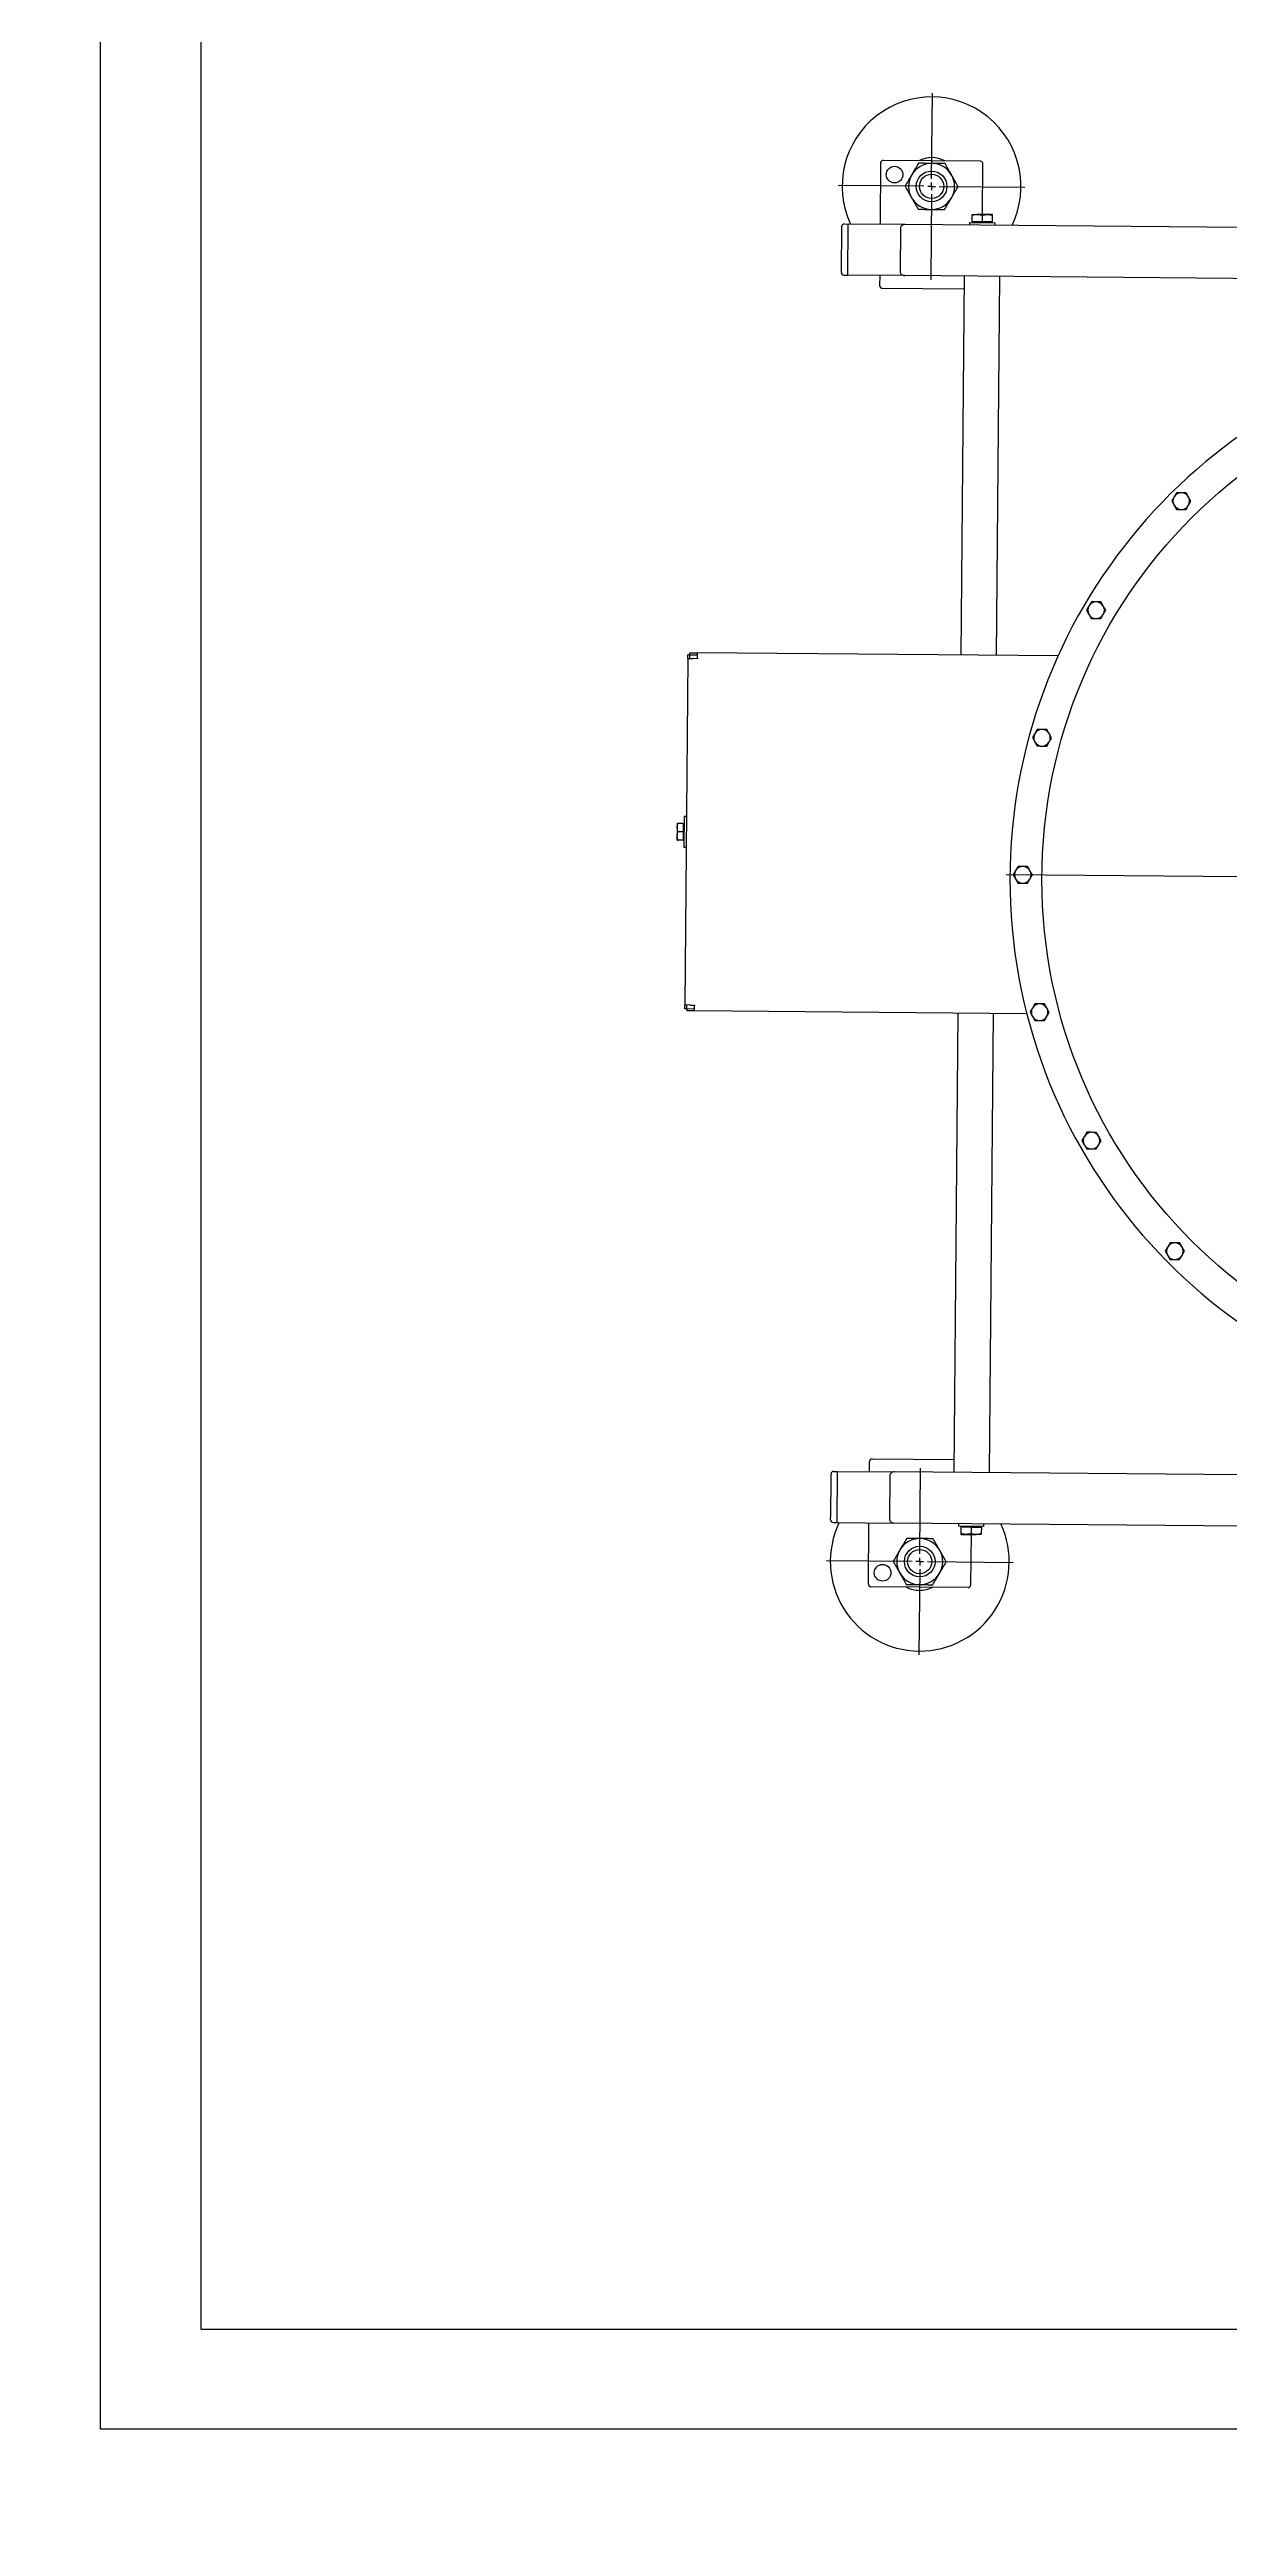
# Model space of a CAD drawing. Header units: inches. Extents: x -955375 to 106222, y -96450 to 64845.
# Drawn here: x 23442 to 24385, y 42076 to 44054 of the extents above; entities that cross this region are included whole.
import ezdxf

# ---------------------------------------------------------------- set-up
doc = ezdxf.new("R2010")
doc.units = ezdxf.units.IN
doc.header["$MEASUREMENT"] = 0
doc.linetypes.add('CONTINUA', pattern=[0])
doc.layers.add('ACHUTECH', color=24, linetype='Continuous', lineweight=18)
for name, color, linetype in [('DIBUJO', 2, 'Continuous'), ('GEOMETRIE', 7, 'Continuous'), ('MITTELKREUZE', 4, 'Continuous'), ('P-ESTRUCTURA NUEVA', 152, 'Continuous')]:
    doc.layers.add(name, color=color, linetype=linetype)
doc.styles.get("Standard").update_dxf_attribs({"font": 'isocp2.shx'})
doc.dimstyles.new('SUPERPEQUEÑA', dxfattribs={"dimtxt": 0.1, "dimasz": 0.05, "dimexe": 0.1, "dimexo": 0.15, "dimgap": 0.05, "dimtad": 1, "dimzin": 0, "dimdsep": 46, "dimtxsty": 'Standard', "dimblk1": 'CRUZZ', "dimblk2": 'CRUZZ', "dimsah": 1, "dimcen": 0.03, "dimse1": 1, "dimse2": 1, "dimclrd": 109, "dimclre": 4, "dimclrt": 173, "dimadec": 0, "dimazin": 0, "dimtfac": 1, "dimtix": 1, "dimtmove": 1, "dimatfit": 3, "dimldrblk": 'CRUZZ', "dimfxl": 1, "dimtolj": 1, "dimtzin": 0, "dimlwd": -1, "dimarcsym": 0})

# ---------------------------------------------------------------- blocks, each defined once
blk = doc.blocks.new('CRUZ')
at = {"layer": 'DIBUJO', "color": 7, "lineweight": -3}
for p, q in [((-0.2, 0), (0.2, 0)), ((0, 0.2), (0, -0.2))]:
    blk.add_line(p, q, dxfattribs=at)
at = {"layer": 'DIBUJO', "color": 7, "lineweight": -3, "const_width": 0.05}
blk.add_lwpolyline([(0, 0, 1), (0, 0, 1)], format="xyb", close=True, dxfattribs=at)
blk = doc.blocks.new('CRUZZ')
at = {"layer": 'DIBUJO', "color": 3, "xscale": 10, "yscale": 10, "zscale": 10}
blk.add_blockref('CRUZ', (0, 0), dxfattribs=at)
blk = doc.blocks.new('*D185')
at = {"layer": 'ACHUTECH', "color": 7, "ltscale": 500, "transparency": 16777216}
blk.add_line((5118.7, 54499.2), (5118.7, 25409.9), dxfattribs=at)
at = {"layer": 'Defpoints', "color": 0, "linetype": 'CONTINUA', "ltscale": 500, "transparency": 16777216}
for p in [(26169.2, 54499.2), (5118.7, 25409.9), (6592.2, 25409.9)]:
    blk.add_point(p, dxfattribs=at)
at = {"layer": 'ACHUTECH', "color": 7, "linetype": 'CONTINUA', "ltscale": 500, "transparency": 16777216, "xscale": 0.05, "yscale": 0.05, "zscale": 0.05}
for p, rotation in [((5118.7, 54499.2), 90), ((5118.7, 25409.9), 270)]:
    blk.add_blockref('CRUZZ', p, dxfattribs=dict(at, rotation=rotation))
at = {"layer": 'ACHUTECH', "color": 7, "linetype": 'CONTINUA', "lineweight": 13, "ltscale": 500, "transparency": 16777216, "insert": (5118.6, 39954.5), "char_height": 0.15, "attachment_point": 5, "rotation": 90}
blk.add_mtext('\\A1;29089.32', dxfattribs=at)
blk = doc.blocks.new('SW_CENTERMARKSYMBOL_1')
at = {"layer": 'MITTELKREUZE', "color": 0, "linetype": 'Continuous'}
for p, q in [((0, 6), (0, 428)), ((-6, 0), (-794.9, 0)), ((0, 0), (-3, 0)), ((0, 0), (0, 3)), ((0, 0), (0, -3)), ((0, 0), (3, 0)), ((6, 0), (428, 0)), ((0, -6), (0, -428))]:
    blk.add_line(p, q, dxfattribs=at)
blk = doc.blocks.new('SW_CENTERMARKSYMBOL_2')
at = {"layer": 'MITTELKREUZE', "color": 0, "linetype": 'Continuous'}
for p, q in [((0, 6), (0, 73)), ((-6, 0), (-73, 0)), ((0, 0), (-3, 0)), ((0, 0), (0, 3)), ((0, 0), (0, -3)), ((0, 0), (3, 0)), ((6, 0), (73, 0)), ((0, -6), (0, -73))]:
    blk.add_line(p, q, dxfattribs=at)
blk = doc.blocks.new('SW_CENTERMARKSYMBOL_4')
at = {"layer": 'MITTELKREUZE', "color": 0, "linetype": 'Continuous'}
for p, q in [((0, 6), (0, 73)), ((-6, 0), (-73, 0)), ((0, 0), (-3, 0)), ((0, 0), (0, 3)), ((0, 0), (0, -3)), ((0, 0), (3, 0)), ((6, 0), (73, 0)), ((0, -6), (0, -73))]:
    blk.add_line(p, q, dxfattribs=at)

msp = doc.modelspace()

# ---------------------------------------------------------------- linework, layer by layer
at = {"layer": 'GEOMETRIE', "linetype": 'Continuous'}
for p, q in [((24106.125, 43963.703), (24105.704, 43914.711)), ((24185.755, 43965.06), (24108.184, 43965.727)), ((24187.432, 43922.583), (24187.779, 43963.001)), ((24077.125, 43914.957), (24080.187, 43914.93)), ((24080.135, 43908.806), (24080.187, 43914.93)), ((24125.685, 43914.539), (24080.187, 43914.93)), ((24607.691, 43910.396), (24125.685, 43914.539)), ((24177.169, 43916.138), (24177.151, 43914.097)), ((24177.169, 43916.138), (24197.582, 43915.963)), ((24179.215, 43916.733), (24179.26, 43921.924)), ((24187.381, 43916.663), (24179.215, 43916.733)), ((24179.266, 43922.653), (24183.349, 43922.618)), ((24179.915, 43916.727), (24179.909, 43916.115)), ((24191.514, 43922.548), (24183.349, 43922.618)), ((24187.381, 43916.663), (24187.425, 43921.853)), ((24195.546, 43916.593), (24187.381, 43916.663)), ((24195.597, 43922.513), (24191.514, 43922.548)), ((24194.842, 43915.986), (24194.847, 43916.599)), ((24195.546, 43916.593), (24195.591, 43921.783)), ((24197.565, 43913.921), (24197.582, 43915.963)), ((24074.786, 43880.271), (24075.031, 43908.85)), ((24075.031, 43908.85), (24075.067, 43912.933)), ((24079.889, 43880.227), (24080.135, 43908.806)), ((24121.92, 43911.509), (24121.622, 43876.807)), ((24074.751, 43876.189), (24074.786, 43880.271)), ((24076.774, 43874.13), (24079.836, 43874.103)), ((24079.836, 43874.103), (24079.889, 43880.227)), ((24125.334, 43873.712), (24079.836, 43874.103)), ((24105.353, 43873.884), (24105.283, 43865.719)), ((24107.307, 43863.66), (24172.63, 43863.098)), ((24416.822, 43871.207), (24125.334, 43873.712)), ((24172.718, 43873.305), (24170.116, 43570.676)), ((24198.695, 43570.43), (24201.296, 43873.059)), ((24342.51, 43700.308), (24340.566, 43697.008)), ((24353.944, 43693.575), (24352.057, 43696.909)), ((24338.622, 43693.707), (24340.509, 43690.373)), ((24350.056, 43686.974), (24352, 43690.275)), ((24270.554, 43606.56), (24272.441, 43603.226)), ((24274.441, 43613.161), (24272.498, 43609.86)), ((24281.988, 43599.826), (24283.932, 43603.127)), ((24285.875, 43606.428), (24283.989, 43609.761)), ((23952.163, 43567.865), (23949.785, 43291.263)), ((23952.163, 43567.865), (23952.189, 43570.927)), ((23952.163, 43567.865), (23956.245, 43567.83)), ((23953.72, 43570.914), (23952.189, 43570.927)), ((23953.694, 43567.852), (23953.72, 43570.914)), ((23953.812, 43571.004), (23953.825, 43572.535)), ((23953.812, 43571.004), (23959.936, 43570.951)), ((23953.825, 43572.535), (23959.949, 43572.482)), ((23959.909, 43567.798), (23956.245, 43567.83)), ((23959.914, 43568.4), (23959.909, 43567.798)), ((23959.914, 43568.4), (23959.949, 43572.482)), ((24247.829, 43570.008), (23959.949, 43572.482)), ((24227.36, 43504.764), (24229.247, 43501.43)), ((24231.247, 43511.366), (24229.304, 43508.065)), ((24238.794, 43498.031), (24240.738, 43501.332)), ((24242.681, 43504.632), (24240.795, 43507.966)), ((23949.038, 43441.829), (23948.827, 43417.333)), ((23951.079, 43441.812), (23949.038, 43441.829)), ((23943.466, 43422.993), (23943.494, 43426.311)), ((23943.552, 43432.945), (23943.494, 43426.311)), ((23944.059, 43422.988), (23943.494, 43426.311)), ((23943.58, 43436.262), (23943.552, 43432.945)), ((23944.116, 43429.623), (23943.552, 43432.945)), ((23948.263, 43422.952), (23944.059, 43422.988)), ((23948.32, 43429.586), (23944.116, 43429.623)), ((23948.377, 43436.221), (23944.173, 43436.257)), ((23948.32, 43429.586), (23948.263, 43422.952)), ((23948.269, 43423.651), (23948.882, 43423.646)), ((23948.377, 43436.221), (23948.32, 43429.586)), ((23948.984, 43435.516), (23948.371, 43435.522)), ((23948.827, 43417.333), (23950.869, 43417.316)), ((24215.872, 43401.859), (24213.928, 43398.559)), ((24211.985, 43395.258), (24213.871, 43391.924)), ((24223.419, 43388.525), (24225.362, 43391.826)), ((24227.306, 43395.126), (24225.419, 43398.46)), ((23949.759, 43288.201), (23949.785, 43291.263)), ((23951.29, 43288.187), (23949.759, 43288.201)), ((23953.868, 43291.228), (23949.785, 43291.263)), ((23951.29, 43288.187), (23951.316, 43291.249)), ((23951.38, 43288.095), (23951.367, 43286.564)), ((23957.491, 43286.512), (23951.367, 43286.564)), ((23957.504, 43288.043), (23951.38, 43288.095)), ((23953.868, 43291.228), (23957.532, 43291.196)), ((23957.491, 43286.512), (23957.526, 43290.594)), ((24222.908, 43284.23), (23957.491, 43286.512)), ((23957.532, 43291.196), (23957.526, 43290.594)), ((24167.658, 43284.705), (24164.506, 42917.956)), ((24193.085, 42917.711), (24196.237, 43284.46)), ((24225.475, 43285.504), (24227.362, 43282.17)), ((24229.363, 43292.105), (24227.419, 43288.804)), ((24236.909, 43278.77), (24238.853, 43282.071)), ((24240.797, 43285.372), (24238.91, 43288.706)), ((24266.913, 43182.981), (24268.8, 43179.647)), ((24270.8, 43189.582), (24268.857, 43186.282)), ((24282.234, 43182.849), (24280.348, 43186.183)), ((24278.347, 43176.248), (24280.291, 43179.548)), ((24333.473, 43094.676), (24335.36, 43091.342)), ((24337.361, 43101.278), (24335.417, 43097.977)), ((24344.907, 43087.943), (24346.851, 43091.244)), ((24348.795, 43094.544), (24346.908, 43097.878)), ((24097.142, 42918.535), (24097.212, 42926.701)), ((24099.271, 42928.725), (24164.594, 42928.163)), ((24066.223, 42884.096), (24066.469, 42912.675)), ((24066.469, 42912.675), (24066.504, 42916.757)), ((24068.563, 42918.781), (24071.625, 42918.755)), ((24071.326, 42884.052), (24071.572, 42912.631)), ((24071.572, 42912.631), (24071.625, 42918.755)), ((24071.625, 42918.755), (24117.122, 42918.364)), ((24113.357, 42915.334), (24113.059, 42880.631)), ((24635.036, 42913.912), (24117.122, 42918.364)), ((24066.188, 42880.013), (24066.223, 42884.096)), ((24068.212, 42877.954), (24071.274, 42877.928)), ((24071.274, 42877.928), (24071.326, 42884.052)), ((24071.274, 42877.928), (24116.771, 42877.537)), ((24096.369, 42828.716), (24096.791, 42877.709)), ((24642.85, 42873.015), (24116.771, 42877.537)), ((24168.238, 42877.094), (24168.22, 42875.053)), ((24188.634, 42874.878), (24168.22, 42875.053)), ((24170.205, 42868.503), (24174.288, 42868.468)), ((24170.256, 42874.423), (24170.212, 42869.233)), ((24170.256, 42874.423), (24178.422, 42874.353)), ((24170.961, 42875.03), (24170.955, 42874.417)), ((24174.288, 42868.468), (24182.453, 42868.398)), ((24178.371, 42868.433), (24178.023, 42828.014)), ((24178.422, 42874.353), (24178.377, 42869.162)), ((24178.422, 42874.353), (24186.587, 42874.283)), ((24186.536, 42868.363), (24182.453, 42868.398)), ((24185.888, 42874.289), (24185.893, 42874.901)), ((24186.587, 42874.283), (24186.542, 42869.092)), ((24188.634, 42874.878), (24188.651, 42876.919)), ((24175.964, 42825.991), (24098.393, 42826.657))]:
    msp.add_line(p, q, dxfattribs=at)
for centre, radius in [((24117.274, 43954.421), 6.635), ((24146.794, 43944.98), 12.249), ((24146.794, 43944.98), 9.697), ((24643.224, 43391.551), 408.284), ((24137.354, 42846.737), 12.249), ((24137.354, 42846.737), 9.697), ((24107.676, 42837.806), 6.635)]:
    msp.add_circle(centre, radius, dxfattribs=at)
for centre, radius, start, end in [((24146.794, 43944.98), 71.45, 334.13059, 204.884457), ((24108.167, 43963.686), 2.041, 89.507524, 179.507524), ((24146.794, 43944.98), 18.373, 149.507524, 209.507524), ((24146.794, 43944.98), 18.373, 89.507524, 149.507524), ((24146.794, 43944.98), 22.966, 62.241479, 116.773568), ((24146.794, 43944.98), 18.373, 29.507524, 89.507524), ((24146.794, 43944.98), 18.373, 329.507524, 29.507524), ((24185.738, 43963.019), 2.041, 359.507524, 89.507524), ((24146.794, 43944.98), 18.373, 209.507524, 269.507524), ((24146.794, 43944.98), 18.373, 269.507524, 329.507524), ((24077.108, 43912.915), 2.041, 89.507524, 179.507524), ((24076.792, 43876.171), 2.041, 179.507524, 269.507524), ((24107.324, 43865.701), 2.041, 179.507524, 269.507524), ((24643.224, 43391.551), 433.801, 106.631134, 268.968261), ((24346.283, 43693.641), 6.635, 149.507524, 209.507524), ((24346.283, 43693.641), 6.635, 89.507524, 149.507524), ((24346.283, 43693.641), 6.635, 29.507524, 89.507524), ((24346.283, 43693.641), 6.635, 329.507524, 29.507524), ((24346.283, 43693.641), 6.635, 209.507524, 269.507524), ((24346.283, 43693.641), 6.635, 269.507524, 329.507524), ((24278.215, 43606.494), 6.635, 149.507524, 209.507524), ((24278.215, 43606.494), 6.635, 209.507524, 269.507524), ((24278.215, 43606.494), 6.635, 89.507524, 149.507524), ((24278.215, 43606.494), 6.635, 269.507524, 329.507524), ((24278.215, 43606.494), 6.635, 29.507524, 89.507524), ((24278.215, 43606.494), 6.635, 329.507524, 29.507524), ((24235.021, 43504.698), 6.635, 149.507524, 209.507524), ((24235.021, 43504.698), 6.635, 209.507524, 269.507524), ((24235.021, 43504.698), 6.635, 89.507524, 149.507524), ((24235.021, 43504.698), 6.635, 269.507524, 329.507524), ((24235.021, 43504.698), 6.635, 29.507524, 89.507524), ((24235.021, 43504.698), 6.635, 329.507524, 29.507524), ((24219.645, 43395.192), 6.635, 89.507524, 149.507524), ((24219.645, 43395.192), 6.635, 29.507524, 89.507524), ((24219.645, 43395.192), 6.635, 149.507524, 209.507524), ((24219.645, 43395.192), 6.635, 209.507524, 269.507524), ((24219.645, 43395.192), 6.635, 269.507524, 329.507524), ((24219.645, 43395.192), 6.635, 329.507524, 29.507524), ((24233.136, 43285.438), 6.635, 149.507524, 209.507524), ((24233.136, 43285.438), 6.635, 209.507524, 269.507524), ((24233.136, 43285.438), 6.635, 89.507524, 149.507524), ((24233.136, 43285.438), 6.635, 269.507524, 329.507524), ((24233.136, 43285.438), 6.635, 29.507524, 89.507524), ((24233.136, 43285.438), 6.635, 329.507524, 29.507524), ((24274.574, 43182.915), 6.635, 149.507524, 209.507524), ((24274.574, 43182.915), 6.635, 89.507524, 149.507524), ((24274.574, 43182.915), 6.635, 29.507524, 89.507524), ((24274.574, 43182.915), 6.635, 329.507524, 29.507524), ((24274.574, 43182.915), 6.635, 209.507524, 269.507524), ((24274.574, 43182.915), 6.635, 269.507524, 329.507524), ((24341.134, 43094.61), 6.635, 149.507524, 209.507524), ((24341.134, 43094.61), 6.635, 209.507524, 269.507524), ((24341.134, 43094.61), 6.635, 89.507524, 149.507524), ((24341.134, 43094.61), 6.635, 269.507524, 329.507524), ((24341.134, 43094.61), 6.635, 29.507524, 89.507524), ((24341.134, 43094.61), 6.635, 329.507524, 29.507524), ((24099.253, 42926.683), 2.041, 89.507524, 179.507524), ((24068.545, 42916.74), 2.041, 89.507524, 179.507524), ((24137.354, 42846.737), 71.45, 154.13059, 269.507524), ((24068.229, 42879.996), 2.041, 179.507524, 269.507524), ((24137.354, 42846.737), 71.45, 269.507524, 24.884457), ((24137.354, 42846.737), 18.373, 149.507524, 209.507524), ((24137.354, 42846.737), 18.373, 89.507524, 149.507524), ((24137.354, 42846.737), 18.373, 29.507524, 89.507524), ((24137.354, 42846.737), 18.373, 329.507524, 29.507524), ((24098.411, 42828.699), 2.041, 179.507524, 269.507524), ((24137.354, 42846.737), 18.373, 209.507524, 269.507524), ((24137.354, 42846.737), 22.966, 242.241479, 269.507524), ((24137.354, 42846.737), 22.966, 269.507524, 296.773568), ((24137.354, 42846.737), 18.373, 269.507524, 329.507524), ((24175.982, 42828.032), 2.041, 269.507524, 359.507524)]:
    msp.add_arc(centre, radius, start, end, dxfattribs=at)
for centre, start_param, end_param in [((24125.658, 43911.477), 4.71238898, 6.28318531), ((24125.36, 43876.774), 0, 1.57079633), ((24117.096, 42915.302), 4.71238898, 6.28318531), ((24116.797, 42880.599), 0, 1.57079633)]:
    msp.add_ellipse(centre, major_axis=(-3.738, 0.032), ratio=0.81915204, start_param=start_param, end_param=end_param, dxfattribs=at)
for points, knots in [([(24130.963, 43954.303), (24130.835, 43954.086), (24129.869, 43952.446), (24128.047, 43949.352), (24126.407, 43946.568), (24125.58, 43945.163)], [0, 0, 0, 0, 0.07010709, 0.53079324, 1, 1, 1, 1]), ([(24136.345, 43963.443), (24135.471, 43961.959), (24133.707, 43958.963), (24131.883, 43955.866), (24130.963, 43954.303)], [0, 0, 0, 0, 0.49545796, 1, 1, 1, 1]), ([(24146.952, 43963.352), (24145.989, 43963.361), (24143.719, 43963.38), (24140.159, 43963.411), (24137.621, 43963.433), (24136.345, 43963.443)], [0, 0, 0, 0, 0.26840654, 0.6323729, 1, 1, 1, 1]), ([(24157.559, 43963.261), (24156.669, 43963.269), (24154.5, 43963.287), (24150.96, 43963.318), (24148.293, 43963.341), (24146.952, 43963.352)], [0, 0, 0, 0, 0.25724326, 0.62637989, 1, 1, 1, 1]), ([(24162.784, 43954.03), (24162.66, 43954.248), (24161.722, 43955.906), (24159.954, 43959.03), (24158.362, 43961.842), (24157.559, 43963.261)], [0, 0, 0, 0, 0.07010709, 0.53079324, 1, 1, 1, 1]), ([(24168.009, 43944.798), (24167.16, 43946.297), (24165.447, 43949.323), (24163.677, 43952.451), (24162.784, 43954.03)], [0, 0, 0, 0, 0.49545796, 1, 1, 1, 1]), ([(24125.58, 43945.163), (24126.429, 43943.663), (24128.141, 43940.637), (24129.911, 43937.509), (24130.805, 43935.931)], [0, 0, 0, 0, 0.49545796, 1, 1, 1, 1]), ([(24130.805, 43935.931), (24130.928, 43935.712), (24131.866, 43934.055), (24133.635, 43930.931), (24135.226, 43928.118), (24136.029, 43926.699)], [0, 0, 0, 0, 0.07010709, 0.53079324, 1, 1, 1, 1]), ([(24157.243, 43926.517), (24158.118, 43928.001), (24159.882, 43930.998), (24161.706, 43934.095), (24162.626, 43935.657)], [0, 0, 0, 0, 0.49545796, 1, 1, 1, 1]), ([(24162.626, 43935.657), (24162.754, 43935.874), (24163.72, 43937.515), (24165.541, 43940.608), (24167.181, 43943.393), (24168.009, 43944.798)], [0, 0, 0, 0, 0.07010709, 0.53079324, 1, 1, 1, 1]), ([(24136.029, 43926.699), (24137.293, 43926.688), (24139.831, 43926.667), (24143.391, 43926.636), (24145.673, 43926.616), (24146.636, 43926.608)], [0, 0, 0, 0, 0.36425233, 0.73159311, 1, 1, 1, 1]), ([(24146.636, 43926.608), (24147.96, 43926.597), (24150.627, 43926.574), (24154.167, 43926.543), (24156.353, 43926.525), (24157.243, 43926.517)], [0, 0, 0, 0, 0.3688687, 0.74275719, 1, 1, 1, 1]), ([(24179.266, 43922.653), (24179.266, 43922.642), (24179.266, 43922.602), (24179.262, 43922.21), (24179.26, 43921.924)], [0, 0, 0, 0, 0.268633605, 1, 1, 1, 1]), ([(24179.26, 43921.924), (24179.925, 43922.122), (24181.267, 43922.522), (24182.651, 43922.586), (24183.349, 43922.618)], [0, 0, 0, 0, 0.49545796, 1, 1, 1, 1]), ([(24183.349, 43922.618), (24183.446, 43922.616), (24184.179, 43922.603), (24185.559, 43922.432), (24186.799, 43922.048), (24187.425, 43921.853)], [0, 0, 0, 0, 0.07008577, 0.53078223, 1, 1, 1, 1]), ([(24187.425, 43921.853), (24188.09, 43922.052), (24189.432, 43922.452), (24190.816, 43922.515), (24191.514, 43922.548)], [0, 0, 0, 0, 0.49545796, 1, 1, 1, 1]), ([(24191.514, 43922.548), (24191.611, 43922.546), (24192.344, 43922.533), (24193.724, 43922.362), (24194.965, 43921.977), (24195.591, 43921.783)], [0, 0, 0, 0, 0.07008577, 0.53078223, 1, 1, 1, 1]), ([(24195.591, 43921.783), (24195.593, 43922.07), (24195.597, 43922.461), (24195.597, 43922.502), (24195.597, 43922.513)], [0, 0, 0, 0, 0.73136639, 1, 1, 1, 1]), ([(24340.566, 43697.008), (24340.52, 43696.929), (24339.864, 43695.815), (24339.221, 43694.723), (24338.622, 43693.707)], [0, 0, 0, 0, 0.070214766, 1, 1, 1, 1]), ([(24346.34, 43700.275), (24345.377, 43700.284), (24344.08, 43700.295), (24342.831, 43700.306), (24342.51, 43700.308)], [0, 0, 0, 0, 0.74244865, 1, 1, 1, 1]), ([(24350.171, 43700.243), (24349.247, 43700.25), (24347.985, 43700.261), (24346.688, 43700.272), (24346.34, 43700.275)], [0, 0, 0, 0, 0.73136639, 1, 1, 1, 1]), ([(24352.057, 43696.909), (24352.012, 43696.988), (24351.375, 43698.114), (24350.751, 43699.217), (24350.171, 43700.243)], [0, 0, 0, 0, 0.07021477, 1, 1, 1, 1]), ([(24340.509, 43690.373), (24340.554, 43690.294), (24341.191, 43689.169), (24341.815, 43688.065), (24342.396, 43687.04)], [0, 0, 0, 0, 0.07021477, 1, 1, 1, 1]), ([(24342.396, 43687.04), (24342.717, 43687.037), (24343.966, 43687.026), (24345.263, 43687.015), (24346.226, 43687.007)], [0, 0, 0, 0, 0.25755135, 1, 1, 1, 1]), ([(24346.226, 43687.007), (24346.574, 43687.004), (24347.871, 43686.993), (24349.133, 43686.982), (24350.056, 43686.974)], [0, 0, 0, 0, 0.26863361, 1, 1, 1, 1]), ([(24352, 43690.275), (24352.046, 43690.353), (24352.703, 43691.467), (24353.346, 43692.56), (24353.944, 43693.575)], [0, 0, 0, 0, 0.070214766, 1, 1, 1, 1]), ([(24272.498, 43609.86), (24272.451, 43609.782), (24271.795, 43608.667), (24271.152, 43607.575), (24270.554, 43606.56)], [0, 0, 0, 0, 0.070214766, 1, 1, 1, 1]), ([(24272.441, 43603.226), (24272.485, 43603.147), (24273.122, 43602.021), (24273.747, 43600.918), (24274.327, 43599.892)], [0, 0, 0, 0, 0.07021477, 1, 1, 1, 1]), ([(24274.327, 43599.892), (24274.649, 43599.889), (24275.897, 43599.879), (24277.194, 43599.868), (24278.158, 43599.859)], [0, 0, 0, 0, 0.25755135, 1, 1, 1, 1]), ([(24278.272, 43613.128), (24277.309, 43613.136), (24276.011, 43613.147), (24274.763, 43613.158), (24274.441, 43613.161)], [0, 0, 0, 0, 0.74244865, 1, 1, 1, 1]), ([(24278.158, 43599.859), (24278.506, 43599.856), (24279.802, 43599.845), (24281.065, 43599.834), (24281.988, 43599.826)], [0, 0, 0, 0, 0.26863361, 1, 1, 1, 1]), ([(24282.102, 43613.095), (24281.179, 43613.103), (24279.916, 43613.114), (24278.62, 43613.125), (24278.272, 43613.128)], [0, 0, 0, 0, 0.73136639, 1, 1, 1, 1]), ([(24283.989, 43609.761), (24283.944, 43609.841), (24283.307, 43610.966), (24282.682, 43612.069), (24282.102, 43613.095)], [0, 0, 0, 0, 0.07021477, 1, 1, 1, 1]), ([(24283.932, 43603.127), (24283.978, 43603.205), (24284.634, 43604.32), (24285.277, 43605.412), (24285.875, 43606.428)], [0, 0, 0, 0, 0.070214766, 1, 1, 1, 1]), ([(24229.304, 43508.065), (24229.258, 43507.987), (24228.601, 43506.872), (24227.958, 43505.78), (24227.36, 43504.764)], [0, 0, 0, 0, 0.070214766, 1, 1, 1, 1]), ([(24229.247, 43501.43), (24229.291, 43501.351), (24229.929, 43500.226), (24230.553, 43499.123), (24231.133, 43498.097)], [0, 0, 0, 0, 0.07021477, 1, 1, 1, 1]), ([(24235.078, 43511.333), (24234.115, 43511.341), (24232.818, 43511.352), (24231.569, 43511.363), (24231.247, 43511.366)], [0, 0, 0, 0, 0.74244865, 1, 1, 1, 1]), ([(24238.908, 43511.3), (24237.985, 43511.308), (24236.723, 43511.319), (24235.426, 43511.33), (24235.078, 43511.333)], [0, 0, 0, 0, 0.73136639, 1, 1, 1, 1]), ([(24240.795, 43507.966), (24240.75, 43508.045), (24240.113, 43509.171), (24239.489, 43510.274), (24238.908, 43511.3)], [0, 0, 0, 0, 0.07021477, 1, 1, 1, 1]), ([(24240.738, 43501.332), (24240.784, 43501.41), (24241.44, 43502.525), (24242.083, 43503.617), (24242.681, 43504.632)], [0, 0, 0, 0, 0.070214766, 1, 1, 1, 1]), ([(24231.133, 43498.097), (24231.455, 43498.094), (24232.703, 43498.083), (24234.001, 43498.072), (24234.964, 43498.064)], [0, 0, 0, 0, 0.25755135, 1, 1, 1, 1]), ([(24234.964, 43498.064), (24235.312, 43498.061), (24236.609, 43498.05), (24237.871, 43498.039), (24238.794, 43498.031)], [0, 0, 0, 0, 0.26863361, 1, 1, 1, 1]), ([(23943.466, 43422.993), (23943.475, 43422.993), (23943.508, 43422.993), (23943.826, 43422.99), (23944.059, 43422.988)], [0, 0, 0, 0, 0.26863361, 1, 1, 1, 1]), ([(23943.494, 43426.311), (23943.496, 43426.389), (23943.514, 43427.509), (23943.826, 43428.604), (23944.116, 43429.623)], [0, 0, 0, 0, 0.07021477, 1, 1, 1, 1]), ([(23943.552, 43432.945), (23943.553, 43433.024), (23943.571, 43434.144), (23943.883, 43435.239), (23944.173, 43436.257)], [0, 0, 0, 0, 0.070214766, 1, 1, 1, 1]), ([(23944.173, 43436.257), (23943.94, 43436.259), (23943.622, 43436.262), (23943.589, 43436.262), (23943.58, 43436.262)], [0, 0, 0, 0, 0.73136639, 1, 1, 1, 1]), ([(24219.702, 43401.826), (24218.739, 43401.835), (24217.442, 43401.846), (24216.194, 43401.857), (24215.872, 43401.859)], [0, 0, 0, 0, 0.74244865, 1, 1, 1, 1]), ([(24223.533, 43401.794), (24222.609, 43401.801), (24221.347, 43401.812), (24220.051, 43401.823), (24219.702, 43401.826)], [0, 0, 0, 0, 0.73136639, 1, 1, 1, 1]), ([(24225.419, 43398.46), (24225.375, 43398.539), (24224.738, 43399.665), (24224.113, 43400.768), (24223.533, 43401.794)], [0, 0, 0, 0, 0.07021477, 1, 1, 1, 1]), ([(24213.928, 43398.559), (24213.882, 43398.48), (24213.226, 43397.366), (24212.583, 43396.274), (24211.985, 43395.258)], [0, 0, 0, 0, 0.070214766, 1, 1, 1, 1]), ([(24213.871, 43391.924), (24213.916, 43391.845), (24214.553, 43390.72), (24215.177, 43389.616), (24215.758, 43388.591)], [0, 0, 0, 0, 0.07021477, 1, 1, 1, 1]), ([(24215.758, 43388.591), (24216.08, 43388.588), (24217.328, 43388.577), (24218.625, 43388.566), (24219.588, 43388.558)], [0, 0, 0, 0, 0.25755135, 1, 1, 1, 1]), ([(24219.588, 43388.558), (24219.937, 43388.555), (24221.233, 43388.544), (24222.495, 43388.533), (24223.419, 43388.525)], [0, 0, 0, 0, 0.26863361, 1, 1, 1, 1]), ([(24225.362, 43391.826), (24225.408, 43391.904), (24226.065, 43393.018), (24226.708, 43394.111), (24227.306, 43395.126)], [0, 0, 0, 0, 0.070214766, 1, 1, 1, 1]), ([(24227.419, 43288.804), (24227.373, 43288.726), (24226.717, 43287.611), (24226.073, 43286.519), (24225.475, 43285.504)], [0, 0, 0, 0, 0.070214766, 1, 1, 1, 1]), ([(24227.362, 43282.17), (24227.407, 43282.091), (24228.044, 43280.965), (24228.668, 43279.862), (24229.249, 43278.836)], [0, 0, 0, 0, 0.07021477, 1, 1, 1, 1]), ([(24233.193, 43292.072), (24232.23, 43292.08), (24230.933, 43292.092), (24229.684, 43292.102), (24229.363, 43292.105)], [0, 0, 0, 0, 0.74244865, 1, 1, 1, 1]), ([(24237.023, 43292.039), (24236.1, 43292.047), (24234.838, 43292.058), (24233.541, 43292.069), (24233.193, 43292.072)], [0, 0, 0, 0, 0.73136639, 1, 1, 1, 1]), ([(24238.91, 43288.706), (24238.865, 43288.785), (24238.228, 43289.91), (24237.604, 43291.014), (24237.023, 43292.039)], [0, 0, 0, 0, 0.07021477, 1, 1, 1, 1]), ([(24238.853, 43282.071), (24238.899, 43282.149), (24239.556, 43283.264), (24240.199, 43284.356), (24240.797, 43285.372)], [0, 0, 0, 0, 0.070214766, 1, 1, 1, 1]), ([(24229.249, 43278.836), (24229.57, 43278.834), (24230.819, 43278.823), (24232.116, 43278.812), (24233.079, 43278.803)], [0, 0, 0, 0, 0.25755135, 1, 1, 1, 1]), ([(24233.079, 43278.803), (24233.427, 43278.8), (24234.724, 43278.789), (24235.986, 43278.778), (24236.909, 43278.77)], [0, 0, 0, 0, 0.26863361, 1, 1, 1, 1]), ([(24268.857, 43186.282), (24268.811, 43186.203), (24268.154, 43185.089), (24267.511, 43183.996), (24266.913, 43182.981)], [0, 0, 0, 0, 0.070214766, 1, 1, 1, 1]), ([(24274.631, 43189.549), (24273.668, 43189.558), (24272.37, 43189.569), (24271.122, 43189.579), (24270.8, 43189.582)], [0, 0, 0, 0, 0.74244865, 1, 1, 1, 1]), ([(24278.461, 43189.516), (24277.538, 43189.524), (24276.275, 43189.535), (24274.979, 43189.546), (24274.631, 43189.549)], [0, 0, 0, 0, 0.73136639, 1, 1, 1, 1]), ([(24280.348, 43186.183), (24280.303, 43186.262), (24279.666, 43187.388), (24279.042, 43188.491), (24278.461, 43189.516)], [0, 0, 0, 0, 0.07021477, 1, 1, 1, 1]), ([(24280.291, 43179.548), (24280.337, 43179.627), (24280.993, 43180.741), (24281.636, 43181.834), (24282.234, 43182.849)], [0, 0, 0, 0, 0.070214766, 1, 1, 1, 1]), ([(24268.8, 43179.647), (24268.844, 43179.568), (24269.481, 43178.442), (24270.106, 43177.339), (24270.686, 43176.313)], [0, 0, 0, 0, 0.07021477, 1, 1, 1, 1]), ([(24270.686, 43176.313), (24271.008, 43176.311), (24272.256, 43176.3), (24273.554, 43176.289), (24274.517, 43176.281)], [0, 0, 0, 0, 0.25755135, 1, 1, 1, 1]), ([(24274.517, 43176.281), (24274.865, 43176.278), (24276.161, 43176.266), (24277.424, 43176.256), (24278.347, 43176.248)], [0, 0, 0, 0, 0.26863361, 1, 1, 1, 1]), ([(24335.417, 43097.977), (24335.371, 43097.899), (24334.715, 43096.784), (24334.072, 43095.692), (24333.473, 43094.676)], [0, 0, 0, 0, 0.070214766, 1, 1, 1, 1]), ([(24335.36, 43091.342), (24335.405, 43091.263), (24336.042, 43090.138), (24336.666, 43089.035), (24337.247, 43088.009)], [0, 0, 0, 0, 0.07021477, 1, 1, 1, 1]), ([(24337.247, 43088.009), (24337.568, 43088.006), (24338.817, 43087.995), (24340.114, 43087.984), (24341.077, 43087.976)], [0, 0, 0, 0, 0.25755135, 1, 1, 1, 1]), ([(24341.191, 43101.245), (24340.228, 43101.253), (24338.931, 43101.264), (24337.682, 43101.275), (24337.361, 43101.278)], [0, 0, 0, 0, 0.74244865, 1, 1, 1, 1]), ([(24341.077, 43087.976), (24341.425, 43087.973), (24342.722, 43087.962), (24343.984, 43087.951), (24344.907, 43087.943)], [0, 0, 0, 0, 0.26863361, 1, 1, 1, 1]), ([(24345.022, 43101.212), (24344.098, 43101.22), (24342.836, 43101.231), (24341.539, 43101.242), (24341.191, 43101.245)], [0, 0, 0, 0, 0.73136639, 1, 1, 1, 1]), ([(24346.908, 43097.878), (24346.863, 43097.957), (24346.226, 43099.083), (24345.602, 43100.186), (24345.022, 43101.212)], [0, 0, 0, 0, 0.07021477, 1, 1, 1, 1]), ([(24346.851, 43091.244), (24346.897, 43091.322), (24347.554, 43092.437), (24348.197, 43093.529), (24348.795, 43094.544)], [0, 0, 0, 0, 0.070214766, 1, 1, 1, 1]), ([(24126.905, 42865.201), (24126.031, 42863.716), (24124.267, 42860.72), (24122.443, 42857.623), (24121.523, 42856.06)], [0, 0, 0, 0, 0.49545796, 1, 1, 1, 1]), ([(24137.512, 42865.11), (24136.549, 42865.118), (24134.279, 42865.137), (24130.719, 42865.168), (24128.181, 42865.19), (24126.905, 42865.201)], [0, 0, 0, 0, 0.26840654, 0.6323729, 1, 1, 1, 1]), ([(24170.212, 42869.233), (24170.209, 42868.946), (24170.206, 42868.554), (24170.205, 42868.514), (24170.205, 42868.503)], [0, 0, 0, 0, 0.73136639, 1, 1, 1, 1]), ([(24174.288, 42868.468), (24174.191, 42868.47), (24173.458, 42868.483), (24172.078, 42868.654), (24170.837, 42869.039), (24170.212, 42869.233)], [0, 0, 0, 0, 0.07008577, 0.53078223, 1, 1, 1, 1]), ([(24178.377, 42869.162), (24177.712, 42868.964), (24176.37, 42868.564), (24174.986, 42868.5), (24174.288, 42868.468)], [0, 0, 0, 0, 0.49545796, 1, 1, 1, 1]), ([(24182.453, 42868.398), (24182.357, 42868.4), (24181.624, 42868.413), (24180.243, 42868.584), (24179.003, 42868.968), (24178.377, 42869.162)], [0, 0, 0, 0, 0.07008577, 0.53078223, 1, 1, 1, 1]), ([(24186.542, 42869.092), (24185.877, 42868.894), (24184.536, 42868.494), (24183.152, 42868.43), (24182.453, 42868.398)], [0, 0, 0, 0, 0.49545796, 1, 1, 1, 1]), ([(24186.536, 42868.363), (24186.536, 42868.374), (24186.536, 42868.414), (24186.54, 42868.806), (24186.542, 42869.092)], [0, 0, 0, 0, 0.268633605, 1, 1, 1, 1]), ([(24121.523, 42856.06), (24121.395, 42855.844), (24120.429, 42854.203), (24118.607, 42851.109), (24116.967, 42848.325), (24116.14, 42846.92)], [0, 0, 0, 0, 0.07010709, 0.53079324, 1, 1, 1, 1]), ([(24116.14, 42846.92), (24116.989, 42845.421), (24118.701, 42842.395), (24120.471, 42839.266), (24121.365, 42837.688)], [0, 0, 0, 0, 0.49545796, 1, 1, 1, 1]), ([(24148.119, 42865.018), (24147.229, 42865.026), (24145.06, 42865.045), (24141.52, 42865.075), (24138.853, 42865.098), (24137.512, 42865.11)], [0, 0, 0, 0, 0.25724326, 0.62637989, 1, 1, 1, 1]), ([(24153.344, 42855.787), (24153.22, 42856.006), (24152.282, 42857.663), (24150.514, 42860.787), (24148.922, 42863.599), (24148.119, 42865.018)], [0, 0, 0, 0, 0.07010709, 0.53079324, 1, 1, 1, 1]), ([(24153.186, 42837.415), (24153.314, 42837.631), (24154.28, 42839.272), (24156.101, 42842.366), (24157.741, 42845.15), (24158.569, 42846.555)], [0, 0, 0, 0, 0.07010709, 0.53079324, 1, 1, 1, 1]), ([(24158.569, 42846.555), (24157.72, 42848.054), (24156.007, 42851.08), (24154.237, 42854.209), (24153.344, 42855.787)], [0, 0, 0, 0, 0.49545796, 1, 1, 1, 1]), ([(24121.365, 42837.688), (24121.488, 42837.469), (24122.426, 42835.812), (24124.195, 42832.688), (24125.786, 42829.876), (24126.589, 42828.457)], [0, 0, 0, 0, 0.07010709, 0.53079324, 1, 1, 1, 1]), ([(24126.589, 42828.457), (24127.853, 42828.446), (24130.391, 42828.424), (24133.951, 42828.393), (24136.233, 42828.374), (24137.196, 42828.365)], [0, 0, 0, 0, 0.36425233, 0.73159311, 1, 1, 1, 1]), ([(24137.196, 42828.365), (24138.52, 42828.354), (24141.187, 42828.331), (24144.727, 42828.301), (24146.913, 42828.282), (24147.803, 42828.274)], [0, 0, 0, 0, 0.3688687, 0.74275719, 1, 1, 1, 1]), ([(24147.803, 42828.274), (24148.678, 42829.759), (24150.442, 42832.755), (24152.266, 42835.852), (24153.186, 42837.415)], [0, 0, 0, 0, 0.49545796, 1, 1, 1, 1])]:
    msp.add_open_spline(points, degree=3, knots=knots, dxfattribs=at)
at = {"layer": 'P-ESTRUCTURA NUEVA', "ltscale": 500}
for points in [[(23482.986, 42153.762), (23482.986, 44822.247), (23562.986, 44822.247), (23562.986, 42233.762)], [(23562.986, 42233.762), (25346.48, 42233.762), (25346.48, 42153.762)], [(23562.986, 42153.762), (23482.986, 42153.762)], [(25271.48, 42153.762), (23482.986, 42153.762)]]:
    msp.add_lwpolyline(points, dxfattribs=at)

# ---------------------------------------------------------------- block references
at = {"layer": 'MITTELKREUZE', "linetype": 'Continuous', "xscale": 1.020709385431322, "yscale": 1.020709385431322, "zscale": 1.020709385431322, "rotation": 179.5075235861788}
for name, p in [('SW_CENTERMARKSYMBOL_4', (24146.794, 43944.98)), ('SW_CENTERMARKSYMBOL_1', (24643.224, 43391.551)), ('SW_CENTERMARKSYMBOL_2', (24137.354, 42846.737))]:
    msp.add_blockref(name, p, dxfattribs=at)

# ---------------------------------------------------------------- dimensions: what is measured, and where the dimension line sits
at = {"layer": 'ACHUTECH', "color": 7, "linetype": 'CONTINUA', "lineweight": 13, "ltscale": 500}
dim = msp.add_linear_dim(base=(5118.653, 25409.883), p1=(26169.229, 54499.203), p2=(6592.24, 25409.883), angle=90, dimstyle='SUPERPEQUEÑA', override={"dimtxt": 0.15, "dimgap": 0.02, "dimclrd": 7, "dimclrt": 7, "dimfxl": 0.2}, dxfattribs=at)
dim.commit()
dim.dimension.update_dxf_attribs({"geometry": '*D185', "text_midpoint": (5118.558, 39954.543)})

doc.saveas('drawing.dxf')
